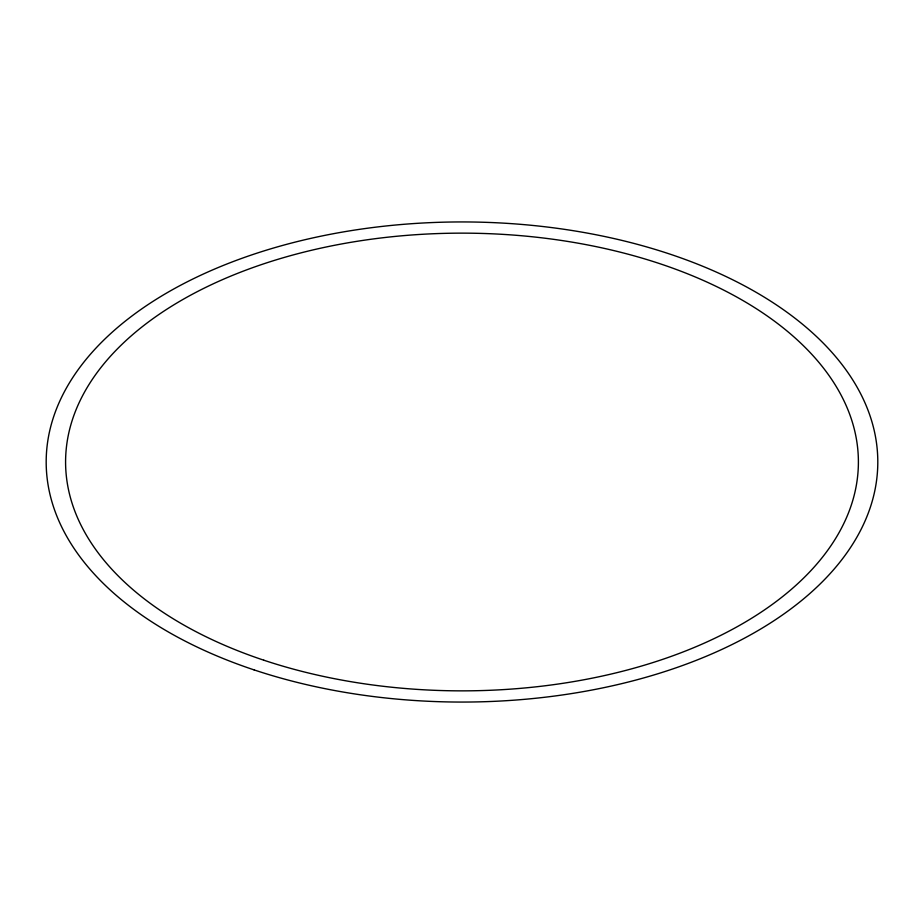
<?xml version="1.0" encoding="UTF-8"?>
<svg xmlns="http://www.w3.org/2000/svg" width="924" height="924" viewBox="0 0 924 924"><rect width="100%" height="100%" fill="white"/><g stroke="black" fill="none" stroke-linecap="round" stroke-linejoin="round"><path stroke-width="1.39" d="M263.802 660.198A396.396 228.852 0 0 0 858.396 462A396.396 228.852 0 0 0 263.802 263.802A396.396 228.852 0 0 0 263.802 660.198M254.1 669.9A415.8 240.055 0 0 0 877.8 462A415.8 240.055 0 0 0 254.1 254.1A415.8 240.055 0 0 0 254.1 669.9"/></g></svg>
